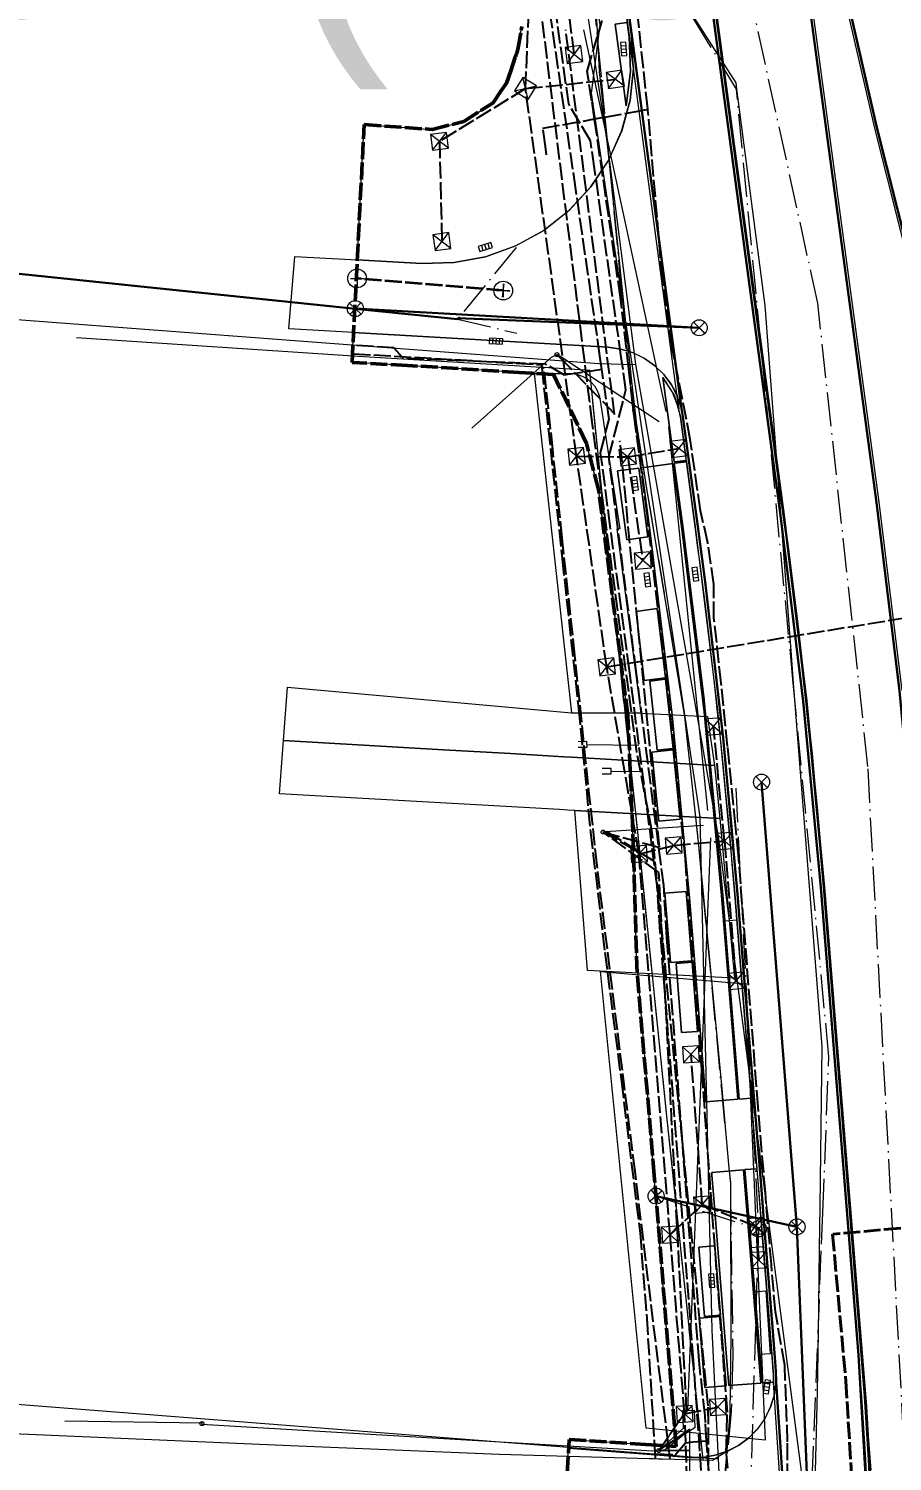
# Model space of a CAD drawing. Header units: metres. Extents: x 105014 to 106600, y 111320 to 118425.
# Drawn here: x 106062.2 to 106126.9, y 116438.5 to 116545.7 of the extents above; entities that cross this region are included whole.
import ezdxf
from ezdxf.enums import TextEntityAlignment as Align

# ---------------------------------------------------------------- set-up
doc = ezdxf.new("R2010")
doc.units = ezdxf.units.M
doc.linetypes.add('DASHDOT', pattern=[3.556, 2.54, -0.508, 0, -0.508])
doc.linetypes.add('DASHED', pattern=[1.524, 1.27, -0.254])
for name, color, linetype, lineweight in [('00-BASE-LIMITE', 7, 'DASHED', 50), ('00-BASE-UE', 42, 'DASHED', 25), ('10-PAV-BOCACALLE', 9, 'CONTINUOUS', 13), ('10-PAV-CALZADA-BRT', 12, 'CONTINUOUS', 30), ('10-PAV-CALZADA-MIXTA', 8, 'CONTINUOUS', 30), ('10-PAV-CICLORUTA', 76, 'CONTINUOUS', 18), ('10-PAV-SARDINEL', 252, 'CONTINUOUS', 13), ('20-EP-ZONA-DURA', 253, 'CONTINUOUS', 13), ('20-EP-ZONA-VERDE', 84, 'CONTINUOUS', 13), ('30-RED-ENEL-NODOS', 11, 'CONTINUOUS', 13), ('30-RED-ENEL-PROY', 1, 'DASHED', 25), ('30-RED-ETB-CAMARA', 151, 'CONTINUOUS', 13), ('30-RED-ETB-EXIST', 145, 'CONTINUOUS', 13), ('30-RED-ETB-PROY', 5, 'DASHED', 25), ('30-RED-MOVISTAR-PROY', 4, 'DASHED', 25), ('30-RED-VANTI-EXIST', 52, 'CONTINUOUS', 13), ('30-RED-VANTI-PROY', 2, 'DASHED', 25), ('30-RED-VANTI-RETIRO', 8, 'DASHDOT', 13), ('35-RH-ACUE-DOMICILIARIA', 152, 'CONTINUOUS', 9), ('35-RH-ACUE-MATRIZ-PJ', 150, 'DASHED', 40), ('35-RH-ACUE-MENOR-EXIST', 151, 'CONTINUOUS', 13), ('35-RH-ACUE-MENOR-PROY', 5, 'DASHED', 25), ('35-RH-PLUV-COLECTOR', 96, 'CONTINUOUS', 30), ('35-RH-PLUV-NODOS', 94, 'CONTINUOUS', 13), ('35-RH-PLUV-RETIRO', 8, 'DASHDOT', 13), ('35-RH-SUDS-ZONAS', 92, 'CONTINUOUS', 20), ('36-RH-SAN-COLECTOR-PROY', 6, 'DASHED', 35), ('36-RH-SAN-POZOS', 216, 'CONTINUOUS', 13), ('40-ROT-UE', 7, 'CONTINUOUS', 25), ('60-PREDIAL-LOTE', 42, 'CONTINUOUS', 13)]:
    doc.layers.add(name, color=color, linetype=linetype, lineweight=lineweight)

# ---------------------------------------------------------------- blocks, each defined once
blk = doc.blocks.new('POSTE')
blk.add_circle((0, 0), 0.15)
blk = doc.blocks.new('CAJA_ENEL')
for p, q in [((-0.6, -0.6), (0.6, 0.6)), ((-0.6, 0.6), (0.6, -0.6))]:
    blk.add_line(p, q)
blk.add_lwpolyline([(-0.6, -0.6), (0.6, -0.6), (0.6, 0.6), (-0.6, 0.6)], close=True)
blk = doc.blocks.new('POZO_SAN')
for p, q in [((-0.5, 0), (0.5, 0)), ((0, -0.5), (0, 0.5))]:
    blk.add_line(p, q)
blk.add_circle((0, 0), 0.7)
blk = doc.blocks.new('POZO_PLUV')
for p, q in [((-0.42, -0.42), (0.42, 0.42)), ((-0.42, 0.42), (0.42, -0.42))]:
    blk.add_line(p, q)
blk.add_circle((0, 0), 0.6)
blk = doc.blocks.new('SUMIDERO')
for p, q in [((-0.25, -0.2), (-0.25, 0.2)), ((0, -0.2), (0, 0.2)), ((0.25, -0.2), (0.25, 0.2))]:
    blk.add_line(p, q)
blk.add_lwpolyline([(-0.5, -0.2), (0.5, -0.2), (0.5, 0.2), (-0.5, 0.2)], close=True)

msp = doc.modelspace()

# ---------------------------------------------------------------- linework, layer by layer
at = {"layer": '00-BASE-LIMITE'}
msp.add_lwpolyline([(106102.0271, 116430.0331), (106102.6897, 116440.1761), (106108.4049, 116439.8053), (106110.6893, 116439.6569), (106109.0533, 116459.9209), (106107.7679, 116475.0715), (106107.4477, 116485.6551), (106107.0785, 116494.3315), (106104.8951, 116511.1743), (106103.9863, 116514.6959), (106101.5173, 116519.8633), (106100.0645, 116519.9507), (106099.8825, 116519.9615), (106098.9443, 116520.0209), (106090.5991, 116520.5505), (106086.4371, 116520.7625), (106087.3445, 116538.5633), (106092.4449, 116538.1999), (106094.8009, 116538.8109), (106096.9855, 116540.1999), (106097.5811, 116541.0623), (106097.9957, 116541.6629), (106098.3075, 116542.5793), (106098.6553, 116543.6019), (106098.6715, 116543.6493), (106098.7303, 116543.8225), (106098.7327, 116543.8295), (106098.8505, 116544.1757), (106099.0963, 116545.6269), (106099.1439, 116545.9075)], dxfattribs=at)
at = {"layer": '00-BASE-UE'}
msp.add_lwpolyline([(106102.0271, 116430.0331), (106102.6897, 116440.1761), (106108.4049, 116439.8053), (106110.6893, 116439.6569), (106109.0533, 116459.9209), (106107.7679, 116475.0715), (106107.4477, 116485.6551), (106107.0785, 116494.3315), (106104.8951, 116511.1743), (106103.9863, 116514.6959), (106101.5173, 116519.8633), (106100.0645, 116519.9507), (106099.8825, 116519.9615), (106098.9443, 116520.0209), (106090.5991, 116520.5505), (106086.4371, 116520.7625), (106087.3445, 116538.5633), (106092.4449, 116538.1999), (106094.8009, 116538.8109), (106096.9855, 116540.1999), (106097.5811, 116541.0623), (106097.9957, 116541.6629), (106098.3075, 116542.5793), (106098.6553, 116543.6019), (106098.6715, 116543.6493), (106098.7303, 116543.8225), (106098.7327, 116543.8295), (106098.8505, 116544.1757), (106099.0963, 116545.6269), (106099.1439, 116545.9075)], dxfattribs=at)
at = {"layer": '10-PAV-BOCACALLE'}
msp.add_lwpolyline([(106105.0203, 116562.8403), (106111.0874, 116517.3245), (106110.7894, 116518.2326), (106110.3509, 116519.0819), (106109.7832, 116519.8508), (106109.1006, 116520.5198), (106108.3204, 116521.0719), (106107.4624, 116521.4931), (106106.5485, 116521.7727), (106105.6017, 116521.9037), (106086.5515, 116523.0043), (106081.7082, 116523.2838), (106081.7082, 116523.2838), (106082.1536, 116528.7048), (106086.8287, 116528.4459), (106091.6673, 116528.1783), (106094.0644, 116528.2377), (106096.4213, 116528.6782), (106098.678, 116529.4887), (106100.7766, 116530.6484), (106102.6637, 116532.1277), (106104.291, 116533.8888), (106105.6168, 116535.8867), (106106.6074, 116538.0703), (106107.2373, 116540.3839), (106107.4906, 116542.7682), (106107.3607, 116545.1625), (106106.0227, 116555.0725)], dxfattribs=at)
msp.add_lwpolyline([(106102.1575, 116432.0316), (106102.6465, 116439.5167), (106111.7311, 116438.8369), (106112.6816, 116438.8413), (106113.6195, 116438.9958), (106114.5212, 116439.2964), (106115.3642, 116439.7357), (106116.1271, 116440.3026), (106116.791, 116440.9829), (106117.3391, 116441.7594), (106117.7578, 116442.6128), (106118.0363, 116443.5216), (106118.1679, 116444.463), (106118.8633, 116433.9729), (106119.0484, 116423.7259), (106118.701, 116425.2018), (106118.1109, 116426.5984), (106117.2946, 116427.8762), (106116.2754, 116428.9988), (106115.0823, 116429.9343), (106113.749, 116430.6563), (106112.3134, 116431.1443), (106110.8163, 116431.3843), (106102.1575, 116432.0316)], close=True, dxfattribs=at)
at = {"layer": '10-PAV-CALZADA-BRT'}
for points in [[(106124.6791, 116202.7061), (106125.9611, 116414.0601), (106125.7379, 116428.3671), (106124.8951, 116442.6511), (106121.7563, 116481.5125), (106120.4416, 116495.4569), (106118.7537, 116509.3611), (106111.1025, 116566.0283)], [(106118.0395, 116566.9649), (106125.6907, 116510.2979), (106127.4014, 116496.2074), (106128.7337, 116482.0761), (106131.5151, 116447.6397), (106131.7233, 116446.3803), (106132.1372, 116445.1727), (106132.7455, 116444.0505), (106133.5312, 116443.0445), (106134.4728, 116442.1825), (106135.5442, 116441.4885), (106136.7157, 116440.9815), (106137.955, 116440.6756), (106139.2279, 116440.5793), (106140.3185, 116420.5713)], [(106140.0991, 116481.2675), (106125.7133, 116538.3463), (106122.1679, 116553.8112)]]:
    msp.add_lwpolyline(points, dxfattribs=at)
at = {"layer": '10-PAV-CALZADA-MIXTA'}
for points in [[(106110.8547, 116565.9949), (106118.5059, 116509.3277), (106120.1931, 116495.4302), (106121.5071, 116481.4925), (106123.2835, 116459.4995), (106124.3337, 116446.4982), (106125.1687, 116432.4103), (106125.4006, 116418.2995), (106125.3998, 116418.0883), (106123.5043, 116078.5835)], [(106117.2543, 116078.6185), (106119.1497, 116418.0944), (106119.1498, 116418.1084), (106119.1496, 116418.1233), (106119.1509, 116418.3303), (106119.1449, 116422.4803), (106119.0484, 116423.7259), (106118.8633, 116433.9729), (106118.1679, 116444.463), (106118.1601, 116445.2903), (106118.1039, 116445.9945), (106117.8946, 116448.5861), (106117.3557, 116455.2579), (106117.0385, 116459.1847), (106115.8579, 116473.8023), (106115.2775, 116480.9893), (106114.199, 116492.682), (106112.8547, 116504.3471), (106112.3121, 116508.4915), (106111.2017, 116516.7165), (106111.0874, 116517.3245), (106105.0203, 116562.8403)]]:
    msp.add_lwpolyline(points, dxfattribs=at)
at = {"layer": '10-PAV-CICLORUTA'}
for points in [[(106111.1229, 116508.3309), (106112.786, 116494.6316), (106114.0813, 116480.8927), (106114.9517, 116470.1173), (106115.3129, 116465.6437), (106112.9209, 116465.4503), (106112.7379, 116467.7141), (106111.6891, 116480.6993), (106110.3998, 116494.3742), (106108.7445, 116508.0097), (106108.0857, 116512.8897), (106110.4641, 116513.2109), (106111.1229, 116508.3309)], [(106116.0595, 116456.4021), (106116.9079, 116445.8979), (106117.0253, 116444.3997), (106114.6323, 116444.2183), (106114.5157, 116445.7047), (106113.5053, 116458.2137), (106113.3637, 116459.9681), (106113.3475, 116460.1675), (106115.7397, 116460.3609), (106116.0595, 116456.4021)]]:
    msp.add_lwpolyline(points, close=True, dxfattribs=at)
at = {"layer": '10-PAV-SARDINEL'}
for points in [[(106124.9573, 116437.11), (106124.872, 116438.6759), (106124.7792, 116440.2414), (106124.679, 116441.8063), (106124.5713, 116443.3708), (106124.4562, 116444.9348), (106124.3337, 116446.4982), (106123.2835, 116459.4995), (106121.5071, 116481.4925), (106121.3423, 116483.4857), (106121.1698, 116485.4782), (106120.9897, 116487.4701), (106120.802, 116489.4613), (106120.6066, 116491.4517), (106120.4036, 116493.4413), (106120.1931, 116495.4302), (106119.9749, 116497.4183), (106119.749, 116499.4055), (106119.5156, 116501.3918), (106119.2746, 116503.3772), (106119.026, 116505.3617), (106118.7697, 116507.3452), (106118.5059, 116509.3277), (106110.8547, 116565.9949)], [(106125.1571, 116437.1205), (106125.0717, 116438.6873), (106124.9788, 116440.2537), (106124.8786, 116441.8196), (106124.7708, 116443.3851), (106124.6557, 116444.95), (106124.5331, 116446.5141), (106123.4829, 116459.5156), (106121.7065, 116481.5088), (106121.5416, 116483.5026), (106121.369, 116485.4959), (106121.1889, 116487.4885), (106121.0011, 116489.4804), (106120.8057, 116491.4716), (106120.6026, 116493.462), (106120.3919, 116495.4517), (106120.1737, 116497.4405), (106119.9478, 116499.4284), (106119.7163, 116501.3919), (106119.7142, 116501.4155), (106119.7128, 116501.4265), (106119.4731, 116503.4017), (106119.2244, 116505.3869), (106118.9681, 116507.3712), (106118.7042, 116509.3543), (106111.0529, 116566.0217)], [(106111.0529, 116566.0217), (106118.7042, 116509.3543), (106118.9681, 116507.3712), (106119.2244, 116505.3869), (106119.4731, 116503.4017), (106119.7128, 116501.4265), (106119.7142, 116501.4155), (106119.7163, 116501.3919), (106119.9478, 116499.4284), (106120.1737, 116497.4405), (106120.3919, 116495.4517), (106120.6026, 116493.462), (106120.8057, 116491.4716), (106121.0011, 116489.4804), (106121.1889, 116487.4885), (106121.369, 116485.4959), (106121.5416, 116483.5026), (106121.7065, 116481.5088), (106123.4829, 116459.5156), (106124.5331, 116446.5141), (106124.6557, 116444.95), (106124.7708, 116443.3851), (106124.8786, 116441.8196), (106124.9788, 116440.2537), (106125.0717, 116438.6873), (106125.1571, 116437.1205)], [(106111.1025, 116566.0283), (106118.7537, 116509.3611), (106119.0176, 116507.3776), (106119.274, 116505.3932), (106119.5227, 116503.4077), (106119.7639, 116501.4214), (106119.9974, 116499.4341), (106120.2233, 116497.4459), (106120.4416, 116495.4569), (106120.6523, 116493.4671), (106120.8554, 116491.4765), (106121.0508, 116489.4851), (106121.2387, 116487.493), (106121.4188, 116485.5001), (106121.5914, 116483.5066), (106121.7563, 116481.5125), (106124.8951, 116442.6511), (106125.0193, 116441.066), (106125.1359, 116439.4803), (106125.2448, 116437.894)], [(106118.6634, 116433.9644), (106117.9683, 116444.4498), (106117.9679, 116444.463), (106117.9681, 116444.4715), (106117.9767, 116444.6769), (106117.9783, 116444.873), (106117.9729, 116445.0749), (106117.9606, 116445.2763), (106117.9045, 116445.9785), (106117.6952, 116448.57), (106117.1563, 116455.2418), (106116.8391, 116459.1686), (106115.6585, 116473.7862), (106115.0782, 116480.973), (106114.917, 116482.9229), (106114.7484, 116484.872), (106114.5724, 116486.8204), (106114.389, 116488.7681), (106114.1982, 116490.7151), (106114.0001, 116492.6614), (106113.7946, 116494.6069), (106113.5817, 116496.5516), (106113.3614, 116498.4955), (106113.1337, 116500.4385), (106112.8987, 116502.3807), (106112.6563, 116504.322), (106112.4793, 116505.7034), (106112.2985, 116507.0843), (106112.1139, 116508.4649), (106111.0036, 116516.6886), (106110.9737, 116516.8853), (106110.9364, 116517.0834), (106110.8922, 116517.2808), (106110.8904, 116517.2898), (106110.8892, 116517.2981), (106104.8221, 116562.814)], [(106105.0203, 116562.8403), (106111.0874, 116517.3245), (106111.1325, 116517.1232), (106111.1706, 116516.9204), (106111.2017, 116516.7165), (106112.3121, 116508.4915), (106112.4967, 116507.1105), (106112.6776, 116505.7291), (106112.8547, 116504.3471), (106113.0972, 116502.4051), (106113.3323, 116500.4622), (106113.56, 116498.5184), (106113.7804, 116496.5737), (106113.9934, 116494.6282), (106114.199, 116492.682), (106114.3972, 116490.735), (106114.5881, 116488.7872), (106114.7715, 116486.8387), (106114.9476, 116484.8896), (106115.1162, 116482.9397), (106115.2775, 116480.9893), (106115.8579, 116473.8023), (106117.0385, 116459.1847), (106117.3557, 116455.2579), (106117.8946, 116448.5861), (106118.1039, 116445.9945), (106118.1601, 116445.2903), (106118.1728, 116445.0837), (106118.1783, 116444.8768), (106118.1767, 116444.6698), (106118.1679, 116444.463), (106118.8633, 116433.9729)]]:
    msp.add_lwpolyline(points, dxfattribs=at)
at = {"layer": '20-EP-ZONA-DURA'}
msp.add_lwpolyline([(106104.8221, 116562.814), (106107.4909, 116542.7921), (106107.2411, 116540.405), (106106.6136, 116538.0883), (106105.6247, 116535.9014), (106104.2997, 116533.9001), (106102.6724, 116532.1359), (106100.7845, 116530.6537), (106098.6844, 116529.4917), (106096.4259, 116528.6795), (106094.0667, 116528.2379), (106091.6673, 116528.1783), (106086.8287, 116528.4459), (106087.3445, 116538.5633), (106092.4449, 116538.1999), (106094.8009, 116538.8109), (106096.9855, 116540.1999), (106097.5811, 116541.0623), (106097.9957, 116541.6629), (106098.3075, 116542.5793), (106098.6553, 116543.6019), (106098.6715, 116543.6493), (106098.7303, 116543.8225), (106098.7327, 116543.8295), (106098.8505, 116544.1757), (106099.0963, 116545.6269), (106099.1439, 116545.9075)], dxfattribs=at)
for points in [[(106106.1271, 116546.0793), (106106.9507, 116539.9787), (106107.2831, 116542.5479), (106107.1625, 116545.1357), (106107.0179, 116546.2071), (106106.1271, 116546.0793)], [(106110.7538, 116518.3141), (106110.888, 116517.2978), (106110.427, 116518.5397), (106109.6963, 116519.6447), (106110.5497, 116513.3233), (106111.4417, 116513.4437), (106111.4551, 116513.3447), (106111.4452, 116513.3434), (106110.5631, 116513.2243), (106110.5533, 116513.2233), (106111.2121, 116508.3433), (106112.7807, 116495.5135), (106112.79, 116495.5144), (106112.7953, 116495.4662), (106114.1811, 116480.9007), (106114.3329, 116479.0213), (106114.3393, 116478.9229), (106114.3355, 116478.9227), (106115.4127, 116465.6519), (106116.3068, 116465.7241), (106116.3097, 116465.7243), (106116.7364, 116460.4415), (106116.267, 116460.4036), (106115.8341, 116460.3729), (106116.1591, 116456.4101), (106116.3043, 116454.6121), (106116.3123, 116454.5135), (106116.3065, 116454.5139), (106116.7486, 116449.1117), (106116.7567, 116449.0116), (106116.7709, 116448.8352), (106117.1169, 116444.4099), (106117.1249, 116444.4105), (106117.1251, 116444.4073), (106117.6782, 116444.4492), (106117.967, 116444.4706), (106117.9679, 116444.463), (106117.9683, 116444.4498), (106118.0311, 116443.5026), (106117.7504, 116442.5968), (106117.3306, 116441.7466), (106116.782, 116440.9731), (106116.1184, 116440.2957), (106115.3564, 116439.7314), (106114.5149, 116439.2941), (106113.6151, 116438.9949), (106112.6794, 116438.8412), (106111.7311, 116438.8369), (106102.6466, 116439.5167), (106102.6897, 116440.1761), (106108.4049, 116439.8053), (106110.6893, 116439.6569), (106110.357, 116443.7723), (106110.1247, 116446.6494), (106109.9264, 116449.1061), (106109.7014, 116451.8933), (106109.7005, 116451.9044), (106109.0533, 116459.9209), (106108.6221, 116465.0028), (106108.6429, 116465.0045), (106108.4621, 116467.2427), (106108.2364, 116470.0353), (106108.1955, 116470.0318), (106108.1952, 116470.0354), (106108.2362, 116470.0387), (106107.7313, 116476.2821), (106107.4477, 116485.6551), (106107.0785, 116494.3315), (106104.8951, 116511.1743), (106103.9863, 116514.6959), (106101.5173, 116519.8633), (106100.0645, 116519.9507), (106099.8825, 116519.9615), (106098.9443, 116520.0209), (106090.5991, 116520.5505), (106086.4371, 116520.7625), (106086.5514, 116523.0043), (106105.6017, 116521.9037), (106106.536, 116521.7754), (106107.4386, 116521.5023), (106108.2873, 116521.0911), (106109.0611, 116520.552), (106109.7408, 116519.8983), (106110.3097, 116519.1461), (106110.7538, 116518.3141)], [(106108.5829, 116507.7115), (106107.8875, 116512.8629), (106106.3015, 116512.6503), (106106.9977, 116507.4973), (106108.5829, 116507.7115)], [(106108.0857, 116512.8897), (106108.7445, 116508.0097), (106110.3998, 116494.3742), (106111.6891, 116480.6993), (106112.7379, 116467.7141), (106112.9209, 116465.4503), (106115.3129, 116465.6437), (106114.9517, 116470.1173), (106114.0813, 116480.8927), (106112.786, 116494.6316), (106111.1229, 116508.3309), (106110.4641, 116513.2109), (106108.0857, 116512.8897)], [(106108.3009, 116496.9779), (106109.8899, 116497.1661), (106109.2757, 116502.3465), (106107.6891, 116502.1417), (106108.3009, 116496.9779)], [(106109.2679, 116491.7515), (106110.4615, 116491.8805), (106109.9011, 116497.0665), (106108.7099, 116496.9215), (106109.2679, 116491.7515)], [(106110.9783, 116486.5891), (106110.4717, 116491.7809), (106108.8811, 116491.6091), (106109.3859, 116486.4337), (106110.9783, 116486.5891)], [(106110.2737, 116475.8711), (106111.8681, 116475.9999), (106111.4483, 116481.1927), (106109.8543, 116481.0541), (106110.2737, 116475.8711)], [(106112.2947, 116470.7171), (106111.8761, 116475.9003), (106110.6799, 116475.8037), (106111.0987, 116470.6205), (106112.2947, 116470.7171)], [(106113.5053, 116458.2137), (106114.5157, 116445.7047), (106114.6323, 116444.2183), (106117.0253, 116444.3997), (106116.9079, 116445.8979), (106116.0595, 116456.4021), (106115.7397, 116460.3609), (106113.3475, 116460.1675), (106113.3637, 116459.9681), (106113.5053, 116458.2137)], [(106114.0095, 116449.4861), (106113.5909, 116454.6693), (106112.3949, 116454.5727), (106112.8135, 116449.3895), (106114.0095, 116449.4861)], [(106114.4327, 116444.2031), (106114.0177, 116449.3865), (106112.4221, 116449.2577), (106112.8413, 116444.0745), (106114.4327, 116444.2031)]]:
    msp.add_lwpolyline(points, close=True, dxfattribs=at)
at = {"layer": '20-EP-ZONA-VERDE'}
for points in [[(106127.6002, 116496.2291), (106125.8891, 116510.3247), (106118.2377, 116566.9917)], [(106121.9719, 116553.7708), (106125.5193, 116538.2975), (106139.9051, 116481.2185)]]:
    msp.add_lwpolyline(points, dxfattribs=at)
for points in [[(106107.1625, 116545.1357), (106107.2831, 116542.548), (106106.9507, 116539.9787), (106106.1271, 116546.0793), (106107.0179, 116546.2071), (106107.1625, 116545.1357)], [(106111.0035, 116516.6897), (106111.4417, 116513.4437), (106110.5497, 116513.3233), (106109.6963, 116519.6447), (106110.5598, 116518.2601), (106111.0035, 116516.6897)], [(106108.5829, 116507.7115), (106106.9977, 116507.4973), (106106.3015, 116512.6503), (106107.8875, 116512.8629), (106108.5829, 116507.7115)], [(106112.1141, 116508.4647), (106113.7804, 116494.7388), (106115.0781, 116480.9731), (106115.6587, 116473.7861), (106116.3097, 116465.7243), (106115.4127, 116465.6517), (106115.0513, 116470.1253), (106114.1811, 116480.9007), (106112.8855, 116494.6423), (106111.2221, 116508.3443), (106110.5631, 116513.2243), (106111.4551, 116513.3447), (106112.1141, 116508.4647)], [(106109.8899, 116497.1661), (106108.3009, 116496.9779), (106107.6891, 116502.1417), (106109.2757, 116502.3465), (106109.8899, 116497.1661)], [(106110.4615, 116491.8805), (106109.2679, 116491.7515), (106108.7099, 116496.9215), (106109.9011, 116497.0665), (106110.4615, 116491.8805)], [(106110.9783, 116486.5891), (106109.3859, 116486.4337), (106108.8811, 116491.6091), (106110.4717, 116491.7809), (106110.9783, 116486.5891)], [(106111.8681, 116475.9999), (106110.2737, 116475.8711), (106109.8543, 116481.0541), (106111.4483, 116481.1927), (106111.8681, 116475.9999)], [(106112.2947, 116470.7171), (106111.0987, 116470.6205), (106110.6799, 116475.8037), (106111.8761, 116475.9003), (106112.2947, 116470.7171)], [(106117.3461, 116452.8943), (106117.9599, 116445.2951), (106117.9681, 116444.4711), (106117.1251, 116444.4073), (106117.0075, 116445.9059), (106116.1591, 116456.4101), (106115.8393, 116460.3691), (106116.7365, 116460.4415), (106117.3461, 116452.8943)], [(106114.0095, 116449.4861), (106112.8135, 116449.3895), (106112.3949, 116454.5727), (106113.5909, 116454.6693), (106114.0095, 116449.4861)], [(106114.4327, 116444.2031), (106112.8413, 116444.0745), (106112.4221, 116449.2577), (106114.0177, 116449.3865), (106114.4327, 116444.2031)]]:
    msp.add_lwpolyline(points, close=True, dxfattribs=at)
at = {"layer": '30-RED-ENEL-PROY'}
for points in [[(106099.4157, 116541.2711), (106099.7669, 116549.5823)], [(106102.2745, 116549.6601), (106103.0471, 116543.8123)], [(106099.4157, 116541.2711), (106106.1295, 116541.9501)], [(106099.4157, 116541.2711), (106092.9817, 116537.3153)], [(106103.2371, 116513.7531), (106099.4157, 116541.2711)], [(106092.9817, 116537.3153), (106093.1635, 116529.8103)], [(106105.4919, 116497.9931), (106103.2371, 116513.7531)], [(106103.2371, 116513.7531), (106107.0635, 116513.7027)], [(106107.0635, 116513.7027), (106110.8829, 116514.3307)], [(106107.0635, 116513.7027), (106108.1901, 116505.9419)], [(106105.4919, 116497.9931), (106153.8229, 116505.9571)], [(106107.9039, 116483.9867), (106105.4919, 116497.9931)], [(106114.3113, 116484.9703), (106113.4811, 116493.5327)], [(106107.9039, 116483.9867), (106110.5041, 116484.6335)], [(106110.5041, 116484.6335), (106114.3113, 116484.9703)], [(106114.3113, 116484.9703), (106115.1683, 116474.4991)], [(106110.2327, 116455.4963), (106107.9039, 116483.9867)], [(106112.6469, 116457.7497), (106111.8083, 116468.9977)], [(106110.2327, 116455.4963), (106112.6469, 116457.7497)], [(106112.6469, 116457.7497), (106116.6493, 116456.1381)], [(106116.6493, 116456.1381), (106116.8655, 116453.5967)], [(106111.3261, 116442.0853), (106110.2327, 116455.4963)], [(106111.3261, 116442.0853), (106113.8115, 116442.6063)], [(106111.7935, 116429.3085), (106111.3261, 116442.0853)]]:
    msp.add_lwpolyline(points, dxfattribs=at)
at = {"layer": '30-RED-ETB-EXIST'}
for points in [[(106109.947, 116517.093), (106103.783, 116545.662)], [(106095.403, 116515.851), (106101.373, 116521.153), (106101.767, 116521.355)], [(106101.767, 116521.355), (106101.975, 116521.274), (106109.413, 116516.357)], [(106113.068, 116487.255), (106110.14, 116515.952)], [(106105.227, 116485.623), (106105.412, 116485.679), (106112.734, 116486.151)], [(106109.389, 116439.348), (106111.562, 116442.45), (106113.274, 116485.205)], [(106109.389, 116439.348), (106111.231, 116441.022), (106111.188, 116442.341), (106112.048, 116442.369), (106112.09, 116441.05), (106109.389, 116439.348)], [(106064.936, 116441.584), (106075.24, 116441.412), (106075.207, 116441.368)], [(106075.207, 116441.368), (106075.169, 116441.314), (106108.908, 116439.336), (106109.389, 116439.348)], [(106109.389, 116439.348), (106111.705, 116439.348), (106111.705, 116440.94), (106109.389, 116439.348)], [(106109.389, 116439.348), (106109.87, 116439.44), (106111.705, 116440.931), (106109.389, 116439.348)], [(106109.965, 116414.786), (106111.708, 116415.035), (106111.705, 116439.348), (106109.389, 116439.348)]]:
    msp.add_lwpolyline(points, dxfattribs=at)
at = {"layer": '30-RED-ETB-PROY'}
for points in [[(106106.081, 116516.883), (106102.431, 116545.669)], [(106106.084, 116516.925), (106102.109, 116521.017), (106101.767, 116521.355)], [(106105.227, 116485.623), (106109.451, 116484.484), (106106.487, 116514.904)], [(106105.227, 116485.623), (106105.49, 116485.668), (106108.926, 116483.526), (106105.227, 116485.623)], [(106109.389, 116439.348), (106111.474, 116442.39), (106109.399, 116482.605), (106105.227, 116485.623)]]:
    msp.add_lwpolyline(points, dxfattribs=at)
at = {"layer": '30-RED-MOVISTAR-PROY'}
for points in [[(106104.4082, 116516.2904), (106091.5141, 116620.3617), (106087.8027, 116635.7793), (106079.3735, 116660.4357)], [(106113.0891, 116442.7027), (106108.9015, 116485.5857), (106107.7537, 116491.6167), (106104.4082, 116516.2904)], [(106113.6273, 116369.708), (106113.0891, 116442.7027)]]:
    msp.add_lwpolyline(points, dxfattribs=at)
at = {"layer": '30-RED-VANTI-EXIST'}
for points in [[(106103.4404, 116559.1103), (106104.3597, 116552.8309), (106104.7941, 116545.1327)], [(106110.4873, 116548.9733), (106115.1479, 116541.6849), (106115.209, 116541.2134)], [(106104.7941, 116545.1327), (106104.822, 116544.6374)], [(106104.822, 116544.6374), (106104.9407, 116542.5345), (106105.3142, 116539.1205)], [(106115.209, 116541.2134), (106117.3333, 116525.0211), (106119.2625, 116499.1993), (106119.4521, 116496.778)], [(106105.3142, 116539.1205), (106105.6875, 116535.7079)], [(106105.6875, 116535.7079), (106106.6675, 116525.9227), (106107.3285, 116519.5829), (106107.6136, 116516.9772)], [(106086.8901, 116521.2053), (106065.8231, 116522.6129)], [(106100.6361, 116520.3911), (106086.8901, 116521.2053)], [(106100.801, 116520.3813), (106100.6361, 116520.3911)], [(106104.2245, 116520.1785), (106100.801, 116520.3813)], [(106112.6993, 116438.6459), (106109.9717, 116464.6231), (106107.9345, 116484.4489), (106105.0695, 116511.6511), (106104.2245, 116520.1785)], [(106107.6136, 116516.9772), (106107.6863, 116516.3127)], [(106107.6863, 116516.3127), (106107.7896, 116515.6528)], [(106107.7896, 116515.6528), (106108.4667, 116511.3271), (106108.5393, 116510.893)], [(106108.5393, 116510.893), (106111.3233, 116494.2431)], [(106119.4521, 116496.778), (106121.5841, 116469.5541), (106121.4292, 116457.6168)], [(106111.3233, 116494.2431), (106112.2895, 116485.3607), (106112.318, 116485.0643)], [(106112.318, 116485.0643), (106112.3305, 116484.932)], [(106112.3305, 116484.932), (106114.0773, 116466.6813), (106114.6433, 116460.4875)], [(106114.6433, 116460.4875), (106114.7494, 116459.3266)], [(106114.7494, 116459.3266), (106114.7569, 116459.2445), (106114.7583, 116458.6779)], [(106114.7583, 116458.6779), (106114.7847, 116447.8951), (106114.7165, 116442.1393), (106114.4571, 116439.0578)], [(106121.4292, 116457.6168), (106121.3882, 116454.4576)], [(106121.3882, 116454.4576), (106121.3059, 116448.1144)], [(106121.3059, 116448.1144), (106121.2499, 116443.7973), (106120.9787, 116432.7999), (106120.2952, 116422.5247)], [(106054.5247, 116442.0735), (106059.8865, 116440.6783), (106081.8335, 116439.7287), (106097.4527, 116439.0775), (106108.67, 116438.7548)], [(106108.67, 116438.7548), (106108.8147, 116438.7505)], [(106108.8147, 116438.7505), (106108.9985, 116438.7453)], [(106108.9985, 116438.7453), (106109.3121, 116438.7363)], [(106109.3121, 116438.7363), (106109.4951, 116438.731)], [(106109.4951, 116438.731), (106109.6408, 116438.7269)], [(106109.6408, 116438.7269), (106113.4207, 116438.6181), (106114.4343, 116439.2671)], [(106114.4571, 116439.0578), (106114.1699, 116435.6461)]]:
    msp.add_lwpolyline(points, dxfattribs=at)
at = {"layer": '30-RED-VANTI-PROY'}
for points in [[(106108.568, 116539.7551), (106107.6953, 116547.8387), (106106.8139, 116551.3101), (106103.4933, 116576.4847), (106100.7605, 116595.0223), (106099.6159, 116601.9911), (106097.5349, 116614.5613), (106097.0248, 116619.3014)], [(106104.7941, 116545.1327), (106105.8381, 116548.6871), (106105.0067, 116554.0073), (106103.4404, 116559.1103)], [(106104.5836, 116538.988), (106104.3897, 116540.3241), (106104.0331, 116542.5419), (106104.7782, 116545.0787)], [(106104.7782, 116545.0787), (106104.7941, 116545.1327)], [(106105.3595, 116539.1287), (106107.9748, 116539.6031)], [(106107.9748, 116539.6031), (106108.0943, 116539.6248)], [(106108.0943, 116539.6248), (106108.2098, 116539.6457)], [(106108.2098, 116539.6457), (106108.3276, 116539.6671)], [(106108.3276, 116539.6671), (106108.4616, 116539.6914)], [(106108.4616, 116539.6914), (106108.5727, 116539.7116)], [(106108.5727, 116539.7116), (106108.568, 116539.7551)], [(106108.5727, 116539.7116), (106108.6256, 116539.7212)], [(106108.5756, 116539.6843), (106108.5727, 116539.7116)], [(106114.5347, 116492.0436), (106114.0585, 116496.7791), (106113.5213, 116501.6011), (106113.5035, 116504.1799), (106113.0595, 116507.2701), (106112.5163, 116509.6711), (106111.7485, 116514.9973), (106110.3723, 116521.9641), (106109.6537, 116527.0905), (106108.5785, 116539.6579), (106108.5756, 116539.6843)], [(106108.6256, 116539.7212), (106108.6299, 116539.7219)], [(106100.9109, 116536.9193), (106100.7229, 116538.2877), (106104.5836, 116538.988)], [(106104.5836, 116538.988), (106105.3142, 116539.1205)], [(106107.1402, 116520.2747), (106106.5223, 116525.6285), (106104.5836, 116538.988)], [(106105.3142, 116539.1205), (106105.3595, 116539.1287)], [(106100.9959, 116536.3001), (106100.9109, 116536.9193)], [(106086.5587, 116521.4245), (106100.6137, 116520.6015), (106100.6361, 116520.3911)], [(106100.6361, 116520.3911), (106102.1587, 116506.0891), (106103.3753, 116494.9175), (106104.2847, 116485.6241), (106105.3595, 116476.6155), (106106.5889, 116466.9667), (106107.9883, 116455.6267), (106108.4913, 116449.2679), (106109.095, 116439.2076)], [(106100.801, 116520.3813), (106100.8005, 116520.3861)], [(106110.2303, 116438.7129), (106110.0931, 116439.9105), (106108.9721, 116449.0133), (106107.6103, 116460.2641), (106106.2895, 116470.8331), (106104.7745, 116483.1261), (106103.9353, 116490.8329), (106103.1181, 116498.8507), (106102.1597, 116507.6259), (106101.4615, 116514.2615), (106100.801, 116520.3813)], [(106107.5323, 116516.9654), (106107.4451, 116517.6331), (106107.1402, 116520.2747)], [(106107.6038, 116516.4172), (106107.5323, 116516.9654)], [(106107.6344, 116516.1825), (106107.6038, 116516.4172)], [(106107.7051, 116515.6405), (106107.6344, 116516.1825)], [(106107.7232, 116515.5019), (106107.7051, 116515.6405)], [(106114.4571, 116439.0578), (106114.4377, 116439.2637), (106114.5237, 116442.2321), (106113.2663, 116458.8641), (106112.6263, 116467.6579), (106112.0471, 116474.7573), (106111.3803, 116483.5967), (106110.5591, 116491.6885), (106109.4973, 116500.9301), (106108.5089, 116509.4809), (106107.7232, 116515.5019)], [(106115.1288, 116486.1359), (106114.5347, 116492.0436)], [(106117.3664, 116458.6356), (106116.8263, 116465.0479), (106115.3563, 116483.8739), (106115.1288, 116486.1359)], [(106117.8171, 116453.2853), (106117.3664, 116458.6356)], [(106119.5351, 116418.6967), (106119.8195, 116421.2199), (106119.6651, 116424.9651), (106118.9425, 116429.4953), (106119.0325, 116440.0129), (106118.8135, 116445.7477), (106118.1171, 116449.7241), (106117.8171, 116453.2853)], [(106109.095, 116439.2076), (106109.1039, 116439.0623)], [(106109.1039, 116439.0623), (106109.1148, 116438.8773)], [(106109.1148, 116438.8773), (106109.1217, 116438.7627)], [(106114.4792, 116438.8238), (106114.4571, 116439.0578)], [(106115.2453, 116403.0626), (106115.2807, 116410.8255), (106115.2703, 116430.4405), (106114.4792, 116438.8238)]]:
    msp.add_lwpolyline(points, dxfattribs=at)
at = {"layer": '30-RED-VANTI-RETIRO'}
for points in [[(106103.3585, 116559.377), (106104.7782, 116545.0787)], [(106115.209, 116541.2134), (106110.4873, 116548.9733)], [(106104.7782, 116545.0787), (106104.822, 116544.6374)], [(106104.822, 116544.6374), (106105.0907, 116541.9313), (106105.3595, 116539.1287)], [(106119.4521, 116496.778), (106115.209, 116541.2134)], [(106105.3595, 116539.1287), (106105.6875, 116535.7079)], [(106105.6875, 116535.7079), (106107.1402, 116520.2747)], [(106112.6993, 116438.6459), (106109.9717, 116464.6231), (106107.9345, 116484.4489), (106105.0695, 116511.6511), (106104.2245, 116520.1785)], [(106107.1402, 116520.2747), (106107.4377, 116517.1147), (106107.4658, 116516.9557)], [(106107.4658, 116516.9557), (106107.5489, 116516.4867)], [(106107.5489, 116516.4867), (106107.6125, 116516.1274)], [(106107.6125, 116516.1274), (106107.6989, 116515.6396)], [(106107.6989, 116515.6396), (106107.7232, 116515.5019)], [(106107.7232, 116515.5019), (106108.5393, 116510.893)], [(106108.5393, 116510.893), (106108.7641, 116509.6231), (106111.3233, 116494.2431)], [(106121.6624, 116457.1411), (106122.1233, 116468.8093), (106119.4521, 116496.778)], [(106111.3233, 116494.2431), (106112.318, 116485.0643)], [(106112.318, 116485.0643), (106112.3305, 116484.932)], [(106112.3305, 116484.932), (106114.0713, 116466.3729), (106114.6433, 116460.4875)], [(106114.6433, 116460.4875), (106114.7483, 116459.4073), (106114.7494, 116459.3266)], [(106114.7494, 116459.3266), (106114.7583, 116458.6779)], [(106114.7583, 116458.6779), (106114.9253, 116446.4911), (106114.8175, 116442.2997), (106114.4792, 116438.8238)], [(106121.5692, 116454.781), (106121.6624, 116457.1411)], [(106121.3059, 116448.1144), (106121.5692, 116454.781)], [(106120.2952, 116422.5247), (106121.3059, 116448.1144)], [(106114.4792, 116438.8238), (106114.1699, 116435.6461)]]:
    msp.add_lwpolyline(points, dxfattribs=at)
at = {"layer": '35-RH-ACUE-DOMICILIARIA'}
for points in [[(106103.3519, 116492.4179), (106103.9919, 116492.4212), (106103.9943, 116491.9625), (106103.3543, 116491.9592)], [(106103.9931, 116492.1918), (106107.9087, 116492.1369)], [(106105.1575, 116490.4173), (106105.7975, 116490.4206), (106105.7998, 116489.9619), (106105.1599, 116489.9586)], [(106105.7987, 116490.1913), (106108.1617, 116490.1642)]]:
    msp.add_lwpolyline(points, dxfattribs=at)
at = {"layer": '35-RH-ACUE-MATRIZ-PJ'}
for points in [[(106132.0568, 116456.4075), (106122.4192, 116455.538)], [(106122.3908, 116455.5355), (106123.3826, 116444.5424), (106123.9095, 116436.0495), (106124.1746, 116429.1834), (106123.451, 116331.1863)]]:
    msp.add_lwpolyline(points, dxfattribs=at)
at = {"layer": '35-RH-ACUE-MENOR-EXIST'}
for points in [[(106086.98, 116657.94), (106094.72, 116608.07), (106105.49, 116537.49)], [(106089.7382, 116651.211), (106092.11, 116632.24), (106096.23, 116604.65), (106104.97, 116546.02), (106104.3342, 116540.9126), (106112.4584, 116486.7586), (106113.3584, 116448.3627), (106114.2164, 116431.0908)], [(106105.49, 116537.49), (106107.6424, 116520.6356)], [(106029.68, 116526.38), (106104.9, 116520.7)], [(106104.9, 116520.7), (106107.6463, 116520.6248)], [(106107.6463, 116520.6248), (106113.8438, 116485.2851)], [(106113.8438, 116485.2851), (106120.4771, 116434.5655)], [(106060.059, 116442.9098), (106113.8157, 116438.7417)]]:
    msp.add_lwpolyline(points, dxfattribs=at)
at = {"layer": '35-RH-ACUE-MENOR-PROY'}
for points in [[(106112.1054, 116366.8192), (106112.5825, 116399.8579), (106113.6199, 116418.9908), (106113.3232, 116427.1781), (106113.1092, 116430.2492), (106112.4678, 116439.2978), (106111.9885, 116446.088), (106109.5046, 116478.1372), (106109.2571, 116481.622), (106107.1916, 116497.7289), (106105.761, 116508.4974), (106105.0386, 116514.0167), (106105.675, 116516.5189), (106105.1375, 116520.2341), (106104.9871, 116521.2738), (106103.1792, 116533.7184), (106100.5756, 116551.6607), (106097.8953, 116565.8754), (106092.9346, 116589.2564), (106094.5152, 116594.1821), (106092.9774, 116604.6088), (106088.5974, 116631.811), (106086.4484, 116637.9093), (106084.1724, 116644.3432)], [(106113.6001, 116430.1251), (106113.0316, 116439.1883), (106112.9682, 116440.0712), (106112.8804, 116441.4578), (106112.8488, 116441.9557), (106112.4031, 116446.086), (106109.9989, 116477.7337), (106109.7573, 116481.6492), (106107.7016, 116497.6475), (106106.2991, 116508.584), (106105.6544, 116513.6971), (106106.931, 116518.7297), (106106.5776, 116521.1727), (106104.5815, 116535.2891), (106104.289, 116537.351), (106102.6481, 116540.1111), (106101.5826, 116547.7312)], [(106105.1375, 116520.2341), (106103.6789, 116520.0188), (106102.3226, 116519.8235), (106100.9482, 116520.6394), (106090.2635, 116521.0794), (106089.5749, 116521.8572), (106086.5022, 116522.0569)], [(106109.1774, 116439.1014), (106110.6074, 116439.0379), (106111.3867, 116439.9332), (106111.9669, 116439.9942), (106112.9682, 116440.0712)]]:
    msp.add_lwpolyline(points, dxfattribs=at)
at = {"layer": '35-RH-PLUV-COLECTOR'}
for points in [[(106045.918, 116529.015), (106045.918, 116529.015), (106086.6853, 116524.7901)], [(106112.4117, 116523.3616), (106086.6426, 116524.7945)], [(106086.6853, 116524.7901), (106094.319, 116523.999)], [(106112.4117, 116523.3616), (106094.3348, 116524.0813)], [(106117.0787, 116489.3692), (106119.7314, 116456.0904)], [(106117.0787, 116489.3692), (106119.7314, 116456.0904)], [(106109.1888, 116458.3934), (106119.7314, 116456.0904)], [(106119.7314, 116456.0904), (106120.6776, 116432.6893)], [(106119.7314, 116456.0904), (106120.6776, 116432.6893)]]:
    msp.add_lwpolyline(points, dxfattribs=at)
at = {"layer": '35-RH-PLUV-RETIRO'}
for points in [[(106129.8513, 116400.1977), (106125.0389, 116490.546), (106121.289, 116525.209), (106103.4199, 116606.5801), (106097.5662, 116641.9692), (106089.6109, 116667.1319), (106062.5609, 116684.0563)], [(106098.7202, 116529.3633), (106094.319, 116523.999), (106098.7606, 116522.968)], [(106115.1477, 116488.9166), (106116.8436, 116455.9329), (106116.1551, 116433.0054)], [(106109.1888, 116458.3934), (106116.8436, 116455.9329)]]:
    msp.add_lwpolyline(points, dxfattribs=at)
at = {"layer": '35-RH-SUDS-ZONAS'}
for points in [[(106116.3097, 116465.7243), (106115.4126, 116465.6517), (106114.3361, 116478.9797), (106115.2332, 116479.0521), (106116.3097, 116465.7243)], [(106117.2093, 116454.5869), (106116.3122, 116454.5144), (106115.8393, 116460.3689), (106116.7364, 116460.4415), (106117.2093, 116454.5869)], [(106117.7206, 116446.5929), (106116.878, 116446.5291), (106116.5016, 116451.2331), (106117.3987, 116451.3056), (106117.7206, 116446.5929)]]:
    msp.add_lwpolyline(points, close=True, dxfattribs=at)
at = {"layer": '36-RH-SAN-COLECTOR-PROY'}
msp.add_lwpolyline([(106097.7529, 116526.1466), (106086.8135, 116527.0584)], dxfattribs=at)
at = {"layer": '60-PREDIAL-LOTE'}
for points in [[(106100.0812, 116519.9491), (106102.8759, 116519.95), (106103.2701, 116519.8848), (106103.6474, 116519.7538), (106103.9969, 116519.5606), (106104.3083, 116519.3111), (106104.5726, 116519.0123), (106104.782, 116518.6731), (106104.9305, 116518.3034), (106105.0138, 116517.9138), (106106.4727, 116508.309), (106106.2425, 116508.2931), (106108.0562, 116494.5225), (106102.8831, 116494.5596), (106100.0812, 116519.9491)], [(106113.216, 116492.996), (106113.5517, 116490.6202), (106102.8707, 116491.2337), (106102.2771, 116491.2678), (106098.2851, 116491.4969), (106093.2928, 116491.7834), (106081.3063, 116492.4714), (106081.6085, 116496.46), (106102.8551, 116494.5564), (106108.0562, 116494.5225), (106113.0341, 116494.2832), (106113.216, 116492.996)], [(106113.5517, 116490.6202), (106113.9523, 116486.6406), (106113.9489, 116486.6412), (106103.1093, 116487.2469), (106102.574, 116487.2768), (106101.9722, 116487.3105), (106081.0038, 116488.4829), (106081.3063, 116492.4714), (106093.2928, 116491.7834), (106098.2851, 116491.4969), (106102.2771, 116491.2678), (106102.8707, 116491.2337), (106113.5517, 116490.6202)], [(106113.9489, 116486.6412), (106115.0498, 116474.6899), (106109.7817, 116474.9661), (106104.066, 116475.267), (106103.113, 116487.2435), (106113.9489, 116486.6412)], [(106115.8838, 116474.27), (106117.339, 116440.1387), (106108.4424, 116441.0317), (106105.0359, 116475.1961), (106115.8838, 116474.27)]]:
    msp.add_lwpolyline(points, close=True, dxfattribs=at)

# ---------------------------------------------------------------- block references
at = {"layer": '30-RED-ENEL-NODOS'}
for p, rotation in [((106103.0471, 116543.8122), 97.3), ((106106.1295, 116541.9501), 98.6), ((106099.4157, 116541.2711), 57.9), ((106092.9816, 116537.3152), 97.3), ((106093.1634, 116529.8102), 97.6), ((106110.8829, 116514.3306), 97.3), ((106103.2371, 116513.7531), 96.2), ((106107.0635, 116513.7027), 97.3), ((106108.1901, 116505.9419), 94.8), ((106105.4918, 116497.9931), 96.8), ((106113.4811, 116493.5326), 94.5), ((106114.3112, 116484.9702), 93.4), ((106107.9038, 116483.9866), 93.7), ((106110.5039, 116484.6336), 94.7), ((106115.1682, 116474.4991), 94.7), ((106111.8083, 116468.9977), 93.4), ((106112.6469, 116457.7497), 94.7), ((106116.6492, 116456.138), 94.2), ((106110.2326, 116455.4962), 93.7), ((106116.8655, 116453.5967), 93.2), ((106111.3261, 116442.0853), 93.7), ((106113.8114, 116442.6063), 93)]:
    msp.add_blockref('CAJA_ENEL', p, dxfattribs=dict(at, rotation=rotation))
at = {"layer": '30-RED-ETB-CAMARA'}
for p in [(106101.767, 116521.355), (106105.227, 116485.623), (106075.207, 116441.368), (106109.389, 116439.348)]:
    msp.add_blockref('POSTE', p, dxfattribs=at)
at = {"layer": '35-RH-PLUV-NODOS'}
for name, p, rotation in [('SUMIDERO', (106106.7742, 116544.232), 274.3), ('SUMIDERO', (106106.7742, 116544.232), 274.3), ('SUMIDERO', (106106.7742, 116544.232), 274.3), ('SUMIDERO', (106096.4123, 116529.4091), 196.9), ('SUMIDERO', (106096.4123, 116529.4091), 196.9), ('SUMIDERO', (106096.4123, 116529.4091), 196.9), ('POZO_PLUV', (106086.6859, 116524.7955), 271), ('POZO_PLUV', (106112.4117, 116523.3616), 271), ('POZO_PLUV', (106112.4117, 116523.3616), 271), ('POZO_PLUV', (106112.4117, 116523.3616), 89.7), ('POZO_PLUV', (106112.4117, 116523.3616), 89.7), ('SUMIDERO', (106097.2179, 116522.3685), 177), ('SUMIDERO', (106097.2179, 116522.3685), 177), ('SUMIDERO', (106097.2179, 116522.3685), 177), ('SUMIDERO', (106107.6057, 116511.7049), 276.7), ('SUMIDERO', (106107.6057, 116511.7049), 276.7), ('SUMIDERO', (106108.5321, 116504.5024), 276.7), ('SUMIDERO', (106112.114, 116504.9234), 277.2), ('SUMIDERO', (106112.114, 116504.9234), 277.2), ('SUMIDERO', (106112.114, 116504.9234), 277.2), ('POZO_PLUV', (106117.0787, 116489.3692), 271), ('POZO_PLUV', (106117.0787, 116489.3692), 271), ('POZO_PLUV', (106109.1888, 116458.3934), 265), ('POZO_PLUV', (106119.7314, 116456.0904), 271), ('POZO_PLUV', (106119.7314, 116456.0904), 271), ('SUMIDERO', (106113.3526, 116452.0587), 274.9), ('SUMIDERO', (106113.3526, 116452.0587), 274.9), ('SUMIDERO', (106113.3526, 116452.0587), 274.9), ('SUMIDERO', (106117.4684, 116444.1147), 261.9), ('SUMIDERO', (106117.4684, 116444.1147), 261.9), ('SUMIDERO', (106117.4684, 116444.1147), 261.9)]:
    msp.add_blockref(name, p, dxfattribs=dict(at, rotation=rotation))
msp.add_blockref('POZO_PLUV', (106116.8436, 116455.9329), dxfattribs=at)
at = {"layer": '36-RH-SAN-POZOS'}
for p, rotation in [((106086.8135, 116527.0584), 270), ((106097.7529, 116526.1466), 82.7), ((106097.7529, 116526.1466), 270)]:
    msp.add_blockref('POZO_SAN', p, dxfattribs=dict(at, rotation=rotation))

# ---------------------------------------------------------------- texts
at = {"layer": '40-ROT-UE'}
msp.add_text('UE-05  (16290.0)', height=18, dxfattribs=at).set_placement((106091.9514, 116555.6236), align=Align.MIDDLE_CENTER)

doc.saveas('drawing.dxf')
